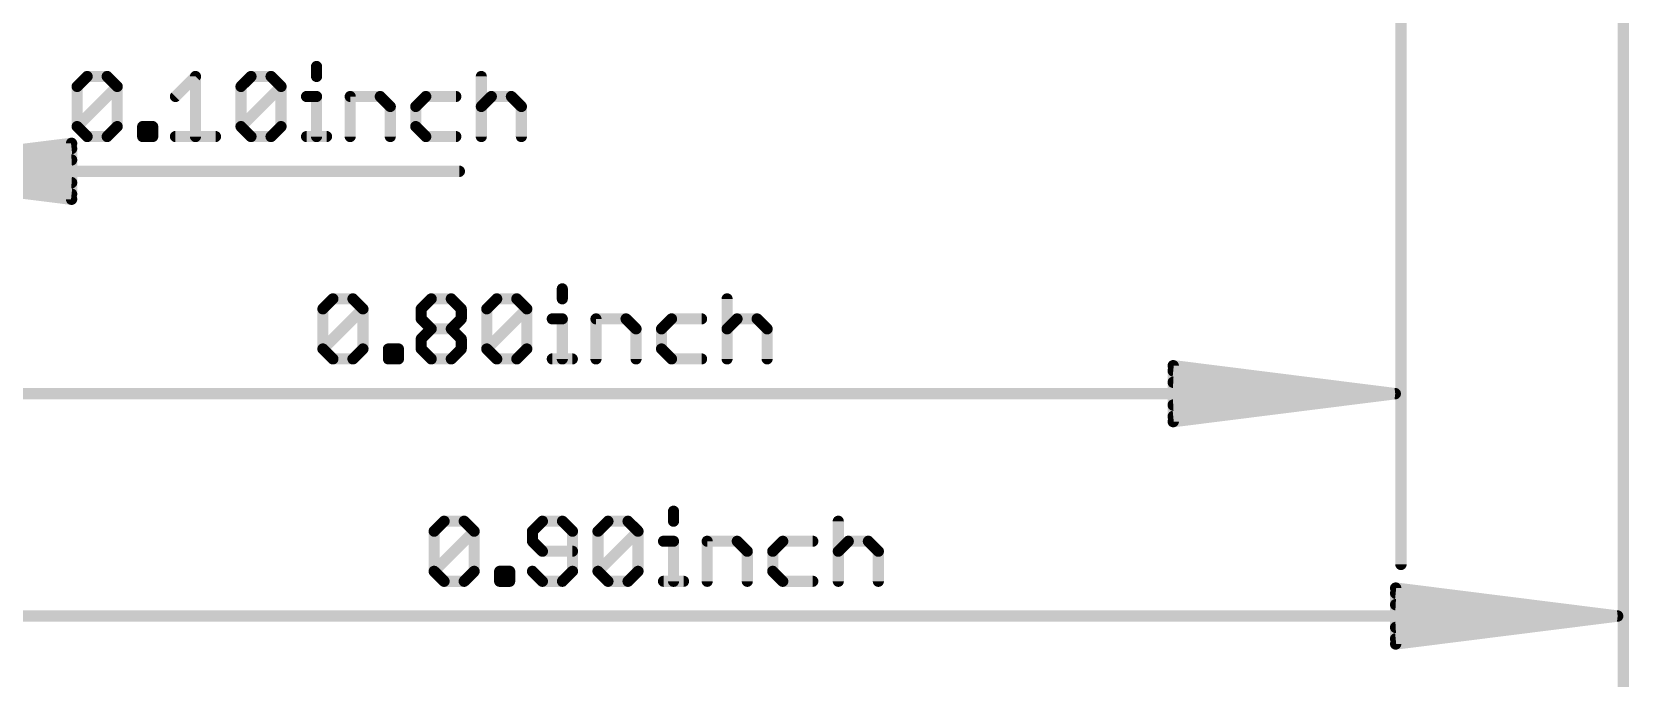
# Model space of a CAD drawing. Extents: x -41 to 66, y -20 to 13.
# Drawn here: x 4.69 to 22.93, y -8.33 to -0.95 of the extents above; entities that cross this region are included whole.
import ezdxf

# ---------------------------------------------------------------- set-up
doc = ezdxf.new("R2010")
doc.units = 0
doc.layers.add('47', color=253, linetype='CONTINUOUS')

msp = doc.modelspace()

# ---------------------------------------------------------------- linework, layer by layer
at = {"layer": '47'}
for points, const_width in [([(20.32, 6.35), (20.32, -7.03)], 0.13), ([(22.86, 6.35), (22.86, -9.57)], 0.13), ([(5.2035, -1.5713), (5.3179, -1.4569)], 0.127), ([(5.3179, -1.4569), (5.5467, -1.4569)], 0.127), ([(5.5467, -1.4569), (5.6611, -1.5713)], 0.127), ([(6.3261, -1.6857), (6.5549, -1.4569)], 0.127), ([(6.5549, -1.4569), (6.5549, -2.1433)], 0.127), ([(7.0745, -1.5713), (7.1889, -1.4569)], 0.127), ([(7.1889, -1.4569), (7.4177, -1.4569)], 0.127), ([(7.4177, -1.4569), (7.5321, -1.5713)], 0.127), ([(7.9374, -1.3425), (7.9374, -1.4569)], 0.127), ([(9.8187, -1.4569), (9.8187, -2.1433)], 0.127), ([(5.2035, -2.0289), (5.2035, -1.5713)], 0.127), ([(5.2035, -2.0289), (5.6611, -1.5713)], 0.127), ([(5.6611, -1.5713), (5.6611, -2.0289)], 0.127), ([(7.0745, -2.0289), (7.0745, -1.5713)], 0.127), ([(7.0745, -2.0289), (7.5321, -1.5713)], 0.127), ([(7.5321, -1.5713), (7.5321, -2.0289)], 0.127), ([(7.823, -1.6857), (7.9374, -1.6857)], 0.127), ([(7.9374, -1.6857), (7.9374, -2.1433)], 0.127), ([(8.3219, -2.1433), (8.3219, -1.6857)], 0.127), ([(8.3219, -1.6857), (8.6651, -1.6857)], 0.127), ([(8.6651, -1.6857), (8.7795, -1.8001)], 0.127), ([(9.1847, -1.6857), (9.0703, -1.8001)], 0.127), ([(9.5279, -1.6857), (9.1847, -1.6857)], 0.127), ([(9.8187, -1.8001), (9.9331, -1.6857)], 0.127), ([(9.9331, -1.6857), (10.1619, -1.6857)], 0.127), ([(10.1619, -1.6857), (10.2763, -1.8001)], 0.127), ([(8.7795, -1.8001), (8.7795, -2.1433)], 0.127), ([(9.0703, -1.8001), (9.0703, -2.0289)], 0.127), ([(10.2763, -1.8001), (10.2763, -2.1433)], 0.127), ([(5.3179, -2.1433), (5.2035, -2.0289)], 0.127), ([(5.6611, -2.0289), (5.5467, -2.1433)], 0.127), ([(5.9519, -2.1433), (5.9519, -2.0289)], 0.127), ([(5.9519, -2.0289), (6.0663, -2.0289)], 0.127), ([(6.0663, -2.0289), (6.0663, -2.1433)], 0.127), ([(7.1889, -2.1433), (7.0745, -2.0289)], 0.127), ([(7.5321, -2.0289), (7.4177, -2.1433)], 0.127), ([(9.0703, -2.0289), (9.1847, -2.1433)], 0.127), ([(2.605, -2.54), (5.14, -2.2208)], 0.13), ([(5.14, -2.2208), (5.14, -2.8592)], 0.13), ([(5.5467, -2.1433), (5.3179, -2.1433)], 0.127), ([(6.0663, -2.1433), (5.9519, -2.1433)], 0.127), ([(6.3261, -2.1433), (6.7837, -2.1433)], 0.127), ([(7.4177, -2.1433), (7.1889, -2.1433)], 0.127), ([(7.823, -2.1433), (8.0517, -2.1433)], 0.127), ([(9.1847, -2.1433), (9.5279, -2.1433)], 0.127), ([(2.605, -2.54), (5.14, -2.28)], 0.13), ([(2.605, -2.54), (5.14, -2.41)], 0.13), ([(2.605, -2.54), (9.5672, -2.54)], 0.13), ([(5.14, -2.8592), (2.605, -2.54)], 0.13), ([(5.14, -2.67), (2.605, -2.54)], 0.13), ([(5.14, -2.8), (2.605, -2.54)], 0.13), ([(10.7437, -3.8825), (10.7437, -3.9969)], 0.127), ([(8.0099, -4.1113), (8.1243, -3.9969)], 0.127), ([(8.1243, -3.9969), (8.3531, -3.9969)], 0.127), ([(8.3531, -3.9969), (8.4675, -4.1113)], 0.127), ([(9.1325, -4.1113), (9.2469, -3.9969)], 0.127), ([(9.2469, -3.9969), (9.4757, -3.9969)], 0.127), ([(9.4757, -3.9969), (9.5901, -4.1113)], 0.127), ([(9.8809, -4.1113), (9.9953, -3.9969)], 0.127), ([(9.9953, -3.9969), (10.2241, -3.9969)], 0.127), ([(10.2241, -3.9969), (10.3385, -4.1113)], 0.127), ([(12.6251, -3.9969), (12.6251, -4.6833)], 0.127), ([(8.0099, -4.5689), (8.0099, -4.1113)], 0.127), ([(8.0099, -4.5689), (8.4675, -4.1113)], 0.127), ([(8.4675, -4.1113), (8.4675, -4.5689)], 0.127), ([(9.1325, -4.2257), (9.1325, -4.1113)], 0.127), ([(9.2469, -4.3401), (9.1325, -4.2257)], 0.127), ([(9.5901, -4.2257), (9.4757, -4.3401)], 0.127), ([(9.5901, -4.1113), (9.5901, -4.2257)], 0.127), ([(9.8809, -4.5689), (9.8809, -4.1113)], 0.127), ([(9.8809, -4.5689), (10.3385, -4.1113)], 0.127), ([(10.3385, -4.1113), (10.3385, -4.5689)], 0.127), ([(10.6293, -4.2257), (10.7437, -4.2257)], 0.127), ([(10.7437, -4.2257), (10.7437, -4.6833)], 0.127), ([(11.1283, -4.6833), (11.1283, -4.2257)], 0.127), ([(11.1283, -4.2257), (11.4715, -4.2257)], 0.127), ([(11.4715, -4.2257), (11.5859, -4.3401)], 0.127), ([(11.9911, -4.2257), (11.8767, -4.3401)], 0.127), ([(12.3343, -4.2257), (11.9911, -4.2257)], 0.127), ([(12.6251, -4.3401), (12.7395, -4.2257)], 0.127), ([(12.7395, -4.2257), (12.9683, -4.2257)], 0.127), ([(12.9683, -4.2257), (13.0827, -4.3401)], 0.127), ([(9.1325, -4.4545), (9.2469, -4.3401)], 0.127), ([(9.2469, -4.3401), (9.4757, -4.3401)], 0.127), ([(9.4757, -4.3401), (9.5901, -4.4545)], 0.127), ([(11.5859, -4.3401), (11.5859, -4.6833)], 0.127), ([(11.8767, -4.3401), (11.8767, -4.5689)], 0.127), ([(13.0827, -4.3401), (13.0827, -4.6833)], 0.127), ([(8.1243, -4.6833), (8.0099, -4.5689)], 0.127), ([(8.4675, -4.5689), (8.3531, -4.6833)], 0.127), ([(8.7583, -4.6833), (8.7583, -4.5689)], 0.127), ([(8.7583, -4.5689), (8.8727, -4.5689)], 0.127), ([(8.8727, -4.5689), (8.8727, -4.6833)], 0.127), ([(9.1325, -4.5689), (9.1325, -4.4545)], 0.127), ([(9.2469, -4.6833), (9.1325, -4.5689)], 0.127), ([(9.5901, -4.5689), (9.4757, -4.6833)], 0.127), ([(9.5901, -4.4545), (9.5901, -4.5689)], 0.127), ([(9.9953, -4.6833), (9.8809, -4.5689)], 0.127), ([(10.3385, -4.5689), (10.2241, -4.6833)], 0.127), ([(11.8767, -4.5689), (11.9911, -4.6833)], 0.127), ([(8.3531, -4.6833), (8.1243, -4.6833)], 0.127), ([(8.8727, -4.6833), (8.7583, -4.6833)], 0.127), ([(9.4757, -4.6833), (9.2469, -4.6833)], 0.127), ([(10.2241, -4.6833), (9.9953, -4.6833)], 0.127), ([(10.6293, -4.6833), (10.8581, -4.6833)], 0.127), ([(11.9911, -4.6833), (12.3343, -4.6833)], 0.127), ([(20.255, -5.08), (17.72, -4.7608)], 0.13), ([(17.72, -4.7608), (17.72, -5.3992)], 0.13), ([(20.255, -5.08), (17.72, -4.82)], 0.13), ([(20.255, -5.08), (17.72, -4.95)], 0.13), ([(0.065, -5.08), (20.255, -5.08)], 0.13), ([(17.72, -5.3992), (20.255, -5.08)], 0.13), ([(17.72, -5.21), (20.255, -5.08)], 0.13), ([(17.72, -5.34), (20.255, -5.08)], 0.13), ([(12.0137, -6.4225), (12.0137, -6.5369)], 0.127), ([(9.2799, -6.6513), (9.3943, -6.5369)], 0.127), ([(9.3943, -6.5369), (9.6231, -6.5369)], 0.127), ([(9.6231, -6.5369), (9.7375, -6.6513)], 0.127), ([(10.5169, -6.5369), (10.4025, -6.6513)], 0.127), ([(10.7457, -6.5369), (10.5169, -6.5369)], 0.127), ([(10.8601, -6.6513), (10.7457, -6.5369)], 0.127), ([(11.1509, -6.6513), (11.2653, -6.5369)], 0.127), ([(11.2653, -6.5369), (11.4941, -6.5369)], 0.127), ([(11.4941, -6.5369), (11.6085, -6.6513)], 0.127), ([(13.8951, -6.5369), (13.8951, -7.2233)], 0.127), ([(9.2799, -7.1089), (9.2799, -6.6513)], 0.127), ([(9.2799, -7.1089), (9.7375, -6.6513)], 0.127), ([(9.7375, -6.6513), (9.7375, -7.1089)], 0.127), ([(10.4025, -6.6513), (10.4025, -6.7657)], 0.127), ([(10.4025, -6.7657), (10.5169, -6.8801)], 0.127), ([(10.8601, -7.1089), (10.8601, -6.6513)], 0.127), ([(11.1509, -7.1089), (11.1509, -6.6513)], 0.127), ([(11.1509, -7.1089), (11.6085, -6.6513)], 0.127), ([(11.6085, -6.6513), (11.6085, -7.1089)], 0.127), ([(11.8993, -6.7657), (12.0137, -6.7657)], 0.127), ([(12.0137, -6.7657), (12.0137, -7.2233)], 0.127), ([(12.3983, -7.2233), (12.3983, -6.7657)], 0.127), ([(12.3983, -6.7657), (12.7415, -6.7657)], 0.127), ([(12.7415, -6.7657), (12.8559, -6.8801)], 0.127), ([(13.2611, -6.7657), (13.1467, -6.8801)], 0.127), ([(13.6043, -6.7657), (13.2611, -6.7657)], 0.127), ([(13.8951, -6.8801), (14.0095, -6.7657)], 0.127), ([(14.0095, -6.7657), (14.2383, -6.7657)], 0.127), ([(14.2383, -6.7657), (14.3527, -6.8801)], 0.127), ([(10.5169, -6.8801), (10.8601, -6.8801)], 0.127), ([(12.8559, -6.8801), (12.8559, -7.2233)], 0.127), ([(13.1467, -6.8801), (13.1467, -7.1089)], 0.127), ([(14.3527, -6.8801), (14.3527, -7.2233)], 0.127), ([(9.3943, -7.2233), (9.2799, -7.1089)], 0.127), ([(9.7375, -7.1089), (9.6231, -7.2233)], 0.127), ([(10.0283, -7.2233), (10.0283, -7.1089)], 0.127), ([(10.0283, -7.1089), (10.1427, -7.1089)], 0.127), ([(10.1427, -7.1089), (10.1427, -7.2233)], 0.127), ([(10.4025, -7.1089), (10.5169, -7.2233)], 0.127), ([(10.7457, -7.2233), (10.8601, -7.1089)], 0.127), ([(11.2653, -7.2233), (11.1509, -7.1089)], 0.127), ([(11.6085, -7.1089), (11.4941, -7.2233)], 0.127), ([(13.1467, -7.1089), (13.2611, -7.2233)], 0.127), ([(9.6231, -7.2233), (9.3943, -7.2233)], 0.127), ([(10.1427, -7.2233), (10.0283, -7.2233)], 0.127), ([(10.5169, -7.2233), (10.7457, -7.2233)], 0.127), ([(11.4941, -7.2233), (11.2653, -7.2233)], 0.127), ([(11.8993, -7.2233), (12.1281, -7.2233)], 0.127), ([(13.2611, -7.2233), (13.6043, -7.2233)], 0.127), ([(22.795, -7.62), (20.26, -7.3008)], 0.13), ([(20.26, -7.3008), (20.26, -7.9392)], 0.13), ([(22.795, -7.62), (20.26, -7.36)], 0.13), ([(22.795, -7.62), (20.26, -7.49)], 0.13), ([(0.065, -7.62), (22.795, -7.62)], 0.13), ([(20.26, -7.9392), (22.795, -7.62)], 0.13), ([(20.26, -7.75), (22.795, -7.62)], 0.13), ([(20.26, -7.88), (22.795, -7.62)], 0.13)]:
    msp.add_lwpolyline(points, dxfattribs=dict(at, const_width=const_width))
for points, const_width in [([(5.3179, -1.4252, 1), (5.3179, -1.4887)], 0.0635), ([(5.3403, -1.4794, 1), (5.2954, -1.4345)], 0.0635), ([(5.5691, -1.4345, 1), (5.5242, -1.4794)], 0.0635), ([(5.5467, -1.4887, 1), (5.5467, -1.4252)], 0.0635), ([(6.5867, -1.4569, 1), (6.5232, -1.4569)], 0.0635), ([(6.5774, -1.4794, 1), (6.5325, -1.4345)], 0.0635), ([(7.1889, -1.4252, 1), (7.1889, -1.4887)], 0.0635), ([(7.2114, -1.4794, 1), (7.1665, -1.4345)], 0.0635), ([(7.4402, -1.4345, 1), (7.3953, -1.4794)], 0.0635), ([(7.4177, -1.4887, 1), (7.4177, -1.4252)], 0.0635), ([(7.9691, -1.3425, 1), (7.9056, -1.3425)], 0.0635), ([(7.9056, -1.4569, 1), (7.9691, -1.4569)], 0.0635), ([(9.8505, -1.4569, 1), (9.787, -1.4569)], 0.0635), ([(5.181, -1.5489, 1), (5.226, -1.5938)], 0.0635), ([(5.2352, -1.5713, 1), (5.1718, -1.5713)], 0.0635), ([(5.6928, -1.5713, 1), (5.6293, -1.5713)], 0.0635), ([(5.6835, -1.5938, 1), (5.6386, -1.5489)], 0.0635), ([(5.6386, -1.5938, 1), (5.6835, -1.5489)], 0.0635), ([(6.3037, -1.6633, 1), (6.3486, -1.7082)], 0.0635), ([(7.1063, -1.5713, 1), (7.0428, -1.5713)], 0.0635), ([(7.0521, -1.5489, 1), (7.097, -1.5938)], 0.0635), ([(7.5639, -1.5713, 1), (7.5004, -1.5713)], 0.0635), ([(7.5546, -1.5938, 1), (7.5097, -1.5489)], 0.0635), ([(7.5097, -1.5938, 1), (7.5546, -1.5489)], 0.0635), ([(7.823, -1.654, 1), (7.823, -1.7175)], 0.0635), ([(7.9691, -1.6857, 1), (7.9056, -1.6857)], 0.0635), ([(7.9374, -1.7175, 1), (7.9374, -1.654)], 0.0635), ([(8.3536, -1.6857, 1), (8.2901, -1.6857)], 0.0635), ([(8.3219, -1.654, 1), (8.3219, -1.7175)], 0.0635), ([(8.6875, -1.6633, 1), (8.6426, -1.7082)], 0.0635), ([(8.6651, -1.7175, 1), (8.6651, -1.654)], 0.0635), ([(9.1847, -1.654, 1), (9.1847, -1.7175)], 0.0635), ([(9.2072, -1.7082, 1), (9.1623, -1.6633)], 0.0635), ([(9.5279, -1.7175, 1), (9.5279, -1.654)], 0.0635), ([(9.9331, -1.654, 1), (9.9331, -1.7175)], 0.0635), ([(9.9556, -1.7082, 1), (9.9107, -1.6633)], 0.0635), ([(10.1844, -1.6633, 1), (10.1395, -1.7082)], 0.0635), ([(10.1619, -1.7175, 1), (10.1619, -1.654)], 0.0635), ([(8.8112, -1.8001, 1), (8.7477, -1.8001)], 0.0635), ([(8.757, -1.8226, 1), (8.8019, -1.7777)], 0.0635), ([(9.1021, -1.8001, 1), (9.0386, -1.8001)], 0.0635), ([(9.0479, -1.7777, 1), (9.0928, -1.8226)], 0.0635), ([(9.7963, -1.7777, 1), (9.8412, -1.8226)], 0.0635), ([(10.3081, -1.8001, 1), (10.2446, -1.8001)], 0.0635), ([(10.2539, -1.8226, 1), (10.2988, -1.7777)], 0.0635), ([(5.226, -2.0065, 1), (5.181, -2.0514)], 0.0635), ([(5.181, -2.0065, 1), (5.226, -2.0514)], 0.0635), ([(5.1718, -2.0289, 1), (5.2352, -2.0289)], 0.0635), ([(5.6293, -2.0289, 1), (5.6928, -2.0289)], 0.0635), ([(5.6835, -2.0514, 1), (5.6386, -2.0065)], 0.0635), ([(5.9519, -1.9972, 1), (5.9519, -2.0607)], 0.0635), ([(5.9837, -2.0289, 1), (5.9202, -2.0289)], 0.0635), ([(6.0981, -2.0289, 1), (6.0346, -2.0289)], 0.0635), ([(6.0663, -2.0607, 1), (6.0663, -1.9972)], 0.0635), ([(7.097, -2.0065, 1), (7.0521, -2.0514)], 0.0635), ([(7.0521, -2.0065, 1), (7.097, -2.0514)], 0.0635), ([(7.0428, -2.0289, 1), (7.1063, -2.0289)], 0.0635), ([(7.5004, -2.0289, 1), (7.5639, -2.0289)], 0.0635), ([(7.5546, -2.0514, 1), (7.5097, -2.0065)], 0.0635), ([(9.0928, -2.0065, 1), (9.0479, -2.0514)], 0.0635), ([(9.0386, -2.0289, 1), (9.1021, -2.0289)], 0.0635), ([(5.1725, -2.2208, 1), (5.1075, -2.2208)], 0.065), ([(5.1441, -2.253, 1), (5.1359, -2.1885)], 0.065), ([(5.3179, -2.1115, 1), (5.3179, -2.1751)], 0.0635), ([(5.2954, -2.1658, 1), (5.3403, -2.1208)], 0.0635), ([(5.5242, -2.1208, 1), (5.5691, -2.1658)], 0.0635), ([(5.5467, -2.1751, 1), (5.5467, -2.1115)], 0.0635), ([(5.9519, -2.1115, 1), (5.9519, -2.1751)], 0.0635), ([(5.9202, -2.1433, 1), (5.9837, -2.1433)], 0.0635), ([(6.0346, -2.1433, 1), (6.0981, -2.1433)], 0.0635), ([(6.0663, -2.1751, 1), (6.0663, -2.1115)], 0.0635), ([(6.3261, -2.1115, 1), (6.3261, -2.1751)], 0.0635), ([(6.5232, -2.1433, 1), (6.5867, -2.1433)], 0.0635), ([(6.7837, -2.1751, 1), (6.7837, -2.1115)], 0.0635), ([(7.1889, -2.1115, 1), (7.1889, -2.1751)], 0.0635), ([(7.1665, -2.1658, 1), (7.2114, -2.1208)], 0.0635), ([(7.3953, -2.1208, 1), (7.4402, -2.1658)], 0.0635), ([(7.4177, -2.1751, 1), (7.4177, -2.1115)], 0.0635), ([(7.823, -2.1115, 1), (7.823, -2.1751)], 0.0635), ([(7.9056, -2.1433, 1), (7.9691, -2.1433)], 0.0635), ([(8.0517, -2.1751, 1), (8.0517, -2.1115)], 0.0635), ([(8.2901, -2.1433, 1), (8.3536, -2.1433)], 0.0635), ([(8.7477, -2.1433, 1), (8.8112, -2.1433)], 0.0635), ([(9.1847, -2.1115, 1), (9.1847, -2.1751)], 0.0635), ([(9.1623, -2.1658, 1), (9.2072, -2.1208)], 0.0635), ([(9.5279, -2.1751, 1), (9.5279, -2.1115)], 0.0635), ([(9.787, -2.1433, 1), (9.8505, -2.1433)], 0.0635), ([(10.2446, -2.1433, 1), (10.3081, -2.1433)], 0.0635), ([(5.1433, -2.3123, 1), (5.1367, -2.2477)], 0.065), ([(5.1417, -2.4425, 1), (5.1383, -2.3775)], 0.065), ([(9.5672, -2.5725, 1), (9.5672, -2.5075)], 0.065), ([(5.1367, -2.8323, 1), (5.1433, -2.7677)], 0.065), ([(5.1383, -2.7025, 1), (5.1417, -2.6375)], 0.065), ([(5.1075, -2.8592, 1), (5.1725, -2.8592)], 0.065), ([(5.1359, -2.8915, 1), (5.1441, -2.827)], 0.065), ([(10.7755, -3.8825, 1), (10.712, -3.8825)], 0.0635), ([(8.1243, -3.9652, 1), (8.1243, -4.0287)], 0.0635), ([(8.1467, -4.0194, 1), (8.1018, -3.9745)], 0.0635), ([(8.3755, -3.9745, 1), (8.3306, -4.0194)], 0.0635), ([(8.3531, -4.0287, 1), (8.3531, -3.9652)], 0.0635), ([(9.2469, -3.9652, 1), (9.2469, -4.0287)], 0.0635), ([(9.2694, -4.0194, 1), (9.2245, -3.9745)], 0.0635), ([(9.4981, -3.9745, 1), (9.4532, -4.0194)], 0.0635), ([(9.4757, -4.0287, 1), (9.4757, -3.9652)], 0.0635), ([(9.9953, -3.9652, 1), (9.9953, -4.0287)], 0.0635), ([(10.0178, -4.0194, 1), (9.9729, -3.9745)], 0.0635), ([(10.2466, -3.9745, 1), (10.2017, -4.0194)], 0.0635), ([(10.2241, -4.0287, 1), (10.2241, -3.9652)], 0.0635), ([(10.712, -3.9969, 1), (10.7755, -3.9969)], 0.0635), ([(12.6569, -3.9969, 1), (12.5934, -3.9969)], 0.0635), ([(8.0416, -4.1113, 1), (7.9781, -4.1113)], 0.0635), ([(7.9874, -4.0889, 1), (8.0323, -4.1338)], 0.0635), ([(8.4992, -4.1113, 1), (8.4357, -4.1113)], 0.0635), ([(8.4899, -4.1338, 1), (8.445, -4.0889)], 0.0635), ([(8.445, -4.1338, 1), (8.4899, -4.0889)], 0.0635), ([(9.1643, -4.1113, 1), (9.1008, -4.1113)], 0.0635), ([(9.1008, -4.2257, 1), (9.1643, -4.2257)], 0.0635), ([(9.1101, -4.0889, 1), (9.155, -4.1338)], 0.0635), ([(9.155, -4.2033, 1), (9.1101, -4.2482)], 0.0635), ([(9.6218, -4.1113, 1), (9.5583, -4.1113)], 0.0635), ([(9.5583, -4.2257, 1), (9.6218, -4.2257)], 0.0635), ([(9.5676, -4.1338, 1), (9.6125, -4.0889)], 0.0635), ([(9.6125, -4.2482, 1), (9.5676, -4.2033)], 0.0635), ([(9.9127, -4.1113, 1), (9.8492, -4.1113)], 0.0635), ([(9.8585, -4.0889, 1), (9.9034, -4.1338)], 0.0635), ([(10.3703, -4.1113, 1), (10.3068, -4.1113)], 0.0635), ([(10.361, -4.1338, 1), (10.3161, -4.0889)], 0.0635), ([(10.3161, -4.1338, 1), (10.361, -4.0889)], 0.0635), ([(10.6293, -4.194, 1), (10.6293, -4.2575)], 0.0635), ([(10.7755, -4.2257, 1), (10.712, -4.2257)], 0.0635), ([(10.7437, -4.2575, 1), (10.7437, -4.194)], 0.0635), ([(11.16, -4.2257, 1), (11.0965, -4.2257)], 0.0635), ([(11.1283, -4.194, 1), (11.1283, -4.2575)], 0.0635), ([(11.4939, -4.2033, 1), (11.449, -4.2482)], 0.0635), ([(11.4715, -4.2575, 1), (11.4715, -4.194)], 0.0635), ([(11.9911, -4.194, 1), (11.9911, -4.2575)], 0.0635), ([(12.0135, -4.2482, 1), (11.9686, -4.2033)], 0.0635), ([(12.3343, -4.2575, 1), (12.3343, -4.194)], 0.0635), ([(12.7395, -4.194, 1), (12.7395, -4.2575)], 0.0635), ([(12.762, -4.2482, 1), (12.7171, -4.2033)], 0.0635), ([(12.9908, -4.2033, 1), (12.9459, -4.2482)], 0.0635), ([(12.9683, -4.2575, 1), (12.9683, -4.194)], 0.0635), ([(9.2469, -4.3084, 1), (9.2469, -4.3719)], 0.0635), ([(9.2694, -4.3626, 1), (9.2245, -4.3177)], 0.0635), ([(9.2245, -4.3626, 1), (9.2694, -4.3177)], 0.0635), ([(9.4981, -4.3177, 1), (9.4532, -4.3626)], 0.0635), ([(9.4532, -4.3177, 1), (9.4981, -4.3626)], 0.0635), ([(9.4757, -4.3719, 1), (9.4757, -4.3084)], 0.0635), ([(11.6176, -4.3401, 1), (11.5541, -4.3401)], 0.0635), ([(11.5634, -4.3626, 1), (11.6083, -4.3177)], 0.0635), ([(11.9084, -4.3401, 1), (11.8449, -4.3401)], 0.0635), ([(11.8542, -4.3177, 1), (11.8991, -4.3626)], 0.0635), ([(12.6027, -4.3177, 1), (12.6476, -4.3626)], 0.0635), ([(13.1145, -4.3401, 1), (13.051, -4.3401)], 0.0635), ([(13.0603, -4.3626, 1), (13.1052, -4.3177)], 0.0635), ([(7.9781, -4.5689, 1), (8.0416, -4.5689)], 0.0635), ([(8.0323, -4.5465, 1), (7.9874, -4.5914)], 0.0635), ([(7.9874, -4.5465, 1), (8.0323, -4.5914)], 0.0635), ([(8.4357, -4.5689, 1), (8.4992, -4.5689)], 0.0635), ([(8.4899, -4.5914, 1), (8.445, -4.5465)], 0.0635), ([(8.7901, -4.5689, 1), (8.7265, -4.5689)], 0.0635), ([(8.7583, -4.5372, 1), (8.7583, -4.6007)], 0.0635), ([(8.9044, -4.5689, 1), (8.8409, -4.5689)], 0.0635), ([(8.8727, -4.6007, 1), (8.8727, -4.5372)], 0.0635), ([(9.1643, -4.4545, 1), (9.1008, -4.4545)], 0.0635), ([(9.1008, -4.5689, 1), (9.1643, -4.5689)], 0.0635), ([(9.1101, -4.4321, 1), (9.155, -4.477)], 0.0635), ([(9.155, -4.5465, 1), (9.1101, -4.5914)], 0.0635), ([(9.6218, -4.4545, 1), (9.5583, -4.4545)], 0.0635), ([(9.5583, -4.5689, 1), (9.6218, -4.5689)], 0.0635), ([(9.5676, -4.477, 1), (9.6125, -4.4321)], 0.0635), ([(9.6125, -4.5914, 1), (9.5676, -4.5465)], 0.0635), ([(9.8492, -4.5689, 1), (9.9127, -4.5689)], 0.0635), ([(9.9034, -4.5465, 1), (9.8585, -4.5914)], 0.0635), ([(9.8585, -4.5465, 1), (9.9034, -4.5914)], 0.0635), ([(10.3068, -4.5689, 1), (10.3703, -4.5689)], 0.0635), ([(10.361, -4.5914, 1), (10.3161, -4.5465)], 0.0635), ([(11.8991, -4.5465, 1), (11.8542, -4.5914)], 0.0635), ([(11.8449, -4.5689, 1), (11.9084, -4.5689)], 0.0635), ([(8.1243, -4.6516, 1), (8.1243, -4.715)], 0.0635), ([(8.1018, -4.7058, 1), (8.1467, -4.6608)], 0.0635), ([(8.3306, -4.6608, 1), (8.3755, -4.7058)], 0.0635), ([(8.3531, -4.715, 1), (8.3531, -4.6516)], 0.0635), ([(8.7265, -4.6833, 1), (8.7901, -4.6833)], 0.0635), ([(8.7583, -4.6516, 1), (8.7583, -4.715)], 0.0635), ([(8.8409, -4.6833, 1), (8.9044, -4.6833)], 0.0635), ([(8.8727, -4.715, 1), (8.8727, -4.6516)], 0.0635), ([(9.2469, -4.6516, 1), (9.2469, -4.715)], 0.0635), ([(9.2245, -4.7058, 1), (9.2694, -4.6608)], 0.0635), ([(9.4532, -4.6608, 1), (9.4981, -4.7058)], 0.0635), ([(9.4757, -4.715, 1), (9.4757, -4.6516)], 0.0635), ([(9.9953, -4.6516, 1), (9.9953, -4.715)], 0.0635), ([(9.9729, -4.7058, 1), (10.0178, -4.6608)], 0.0635), ([(10.2017, -4.6608, 1), (10.2466, -4.7058)], 0.0635), ([(10.2241, -4.715, 1), (10.2241, -4.6516)], 0.0635), ([(10.6293, -4.6516, 1), (10.6293, -4.715)], 0.0635), ([(10.712, -4.6833, 1), (10.7755, -4.6833)], 0.0635), ([(10.8581, -4.715, 1), (10.8581, -4.6516)], 0.0635), ([(11.0965, -4.6833, 1), (11.16, -4.6833)], 0.0635), ([(11.5541, -4.6833, 1), (11.6176, -4.6833)], 0.0635), ([(11.9911, -4.6516, 1), (11.9911, -4.715)], 0.0635), ([(11.9686, -4.7058, 1), (12.0135, -4.6608)], 0.0635), ([(12.3343, -4.715, 1), (12.3343, -4.6516)], 0.0635), ([(12.5934, -4.6833, 1), (12.6569, -4.6833)], 0.0635), ([(13.051, -4.6833, 1), (13.1145, -4.6833)], 0.0635), ([(17.7241, -4.7285, 1), (17.7159, -4.793)], 0.065), ([(17.7525, -4.7608, 1), (17.6875, -4.7608)], 0.065), ([(17.7233, -4.7877, 1), (17.7167, -4.8523)], 0.065), ([(17.7217, -4.9175, 1), (17.7183, -4.9825)], 0.065), ([(20.2591, -5.1122, 1), (20.2509, -5.0478)], 0.065), ([(20.2509, -5.1122, 1), (20.2591, -5.0478)], 0.065), ([(20.2583, -5.1123, 1), (20.2517, -5.0477)], 0.065), ([(20.2517, -5.1123, 1), (20.2583, -5.0477)], 0.065), ([(20.2533, -5.1125, 1), (20.2567, -5.0475)], 0.065), ([(20.2567, -5.1125, 1), (20.2533, -5.0475)], 0.065), ([(20.255, -5.1125, 1), (20.255, -5.0475)], 0.065), ([(17.7183, -5.1775, 1), (17.7217, -5.2425)], 0.065), ([(17.7167, -5.3077, 1), (17.7233, -5.3723)], 0.065), ([(17.7159, -5.367, 1), (17.7241, -5.4315)], 0.065), ([(17.6875, -5.3992, 1), (17.7525, -5.3992)], 0.065), ([(12.0455, -6.4225, 1), (11.982, -6.4225)], 0.0635), ([(9.3943, -6.5052, 1), (9.3943, -6.5687)], 0.0635), ([(9.4167, -6.5594, 1), (9.3718, -6.5145)], 0.0635), ([(9.6455, -6.5145, 1), (9.6006, -6.5594)], 0.0635), ([(9.6231, -6.5687, 1), (9.6231, -6.5052)], 0.0635), ([(10.5169, -6.5052, 1), (10.5169, -6.5687)], 0.0635), ([(10.5394, -6.5594, 1), (10.4945, -6.5145)], 0.0635), ([(10.7681, -6.5145, 1), (10.7232, -6.5594)], 0.0635), ([(10.7457, -6.5687, 1), (10.7457, -6.5052)], 0.0635), ([(11.2653, -6.5052, 1), (11.2653, -6.5687)], 0.0635), ([(11.2878, -6.5594, 1), (11.2429, -6.5145)], 0.0635), ([(11.5166, -6.5145, 1), (11.4717, -6.5594)], 0.0635), ([(11.4941, -6.5687, 1), (11.4941, -6.5052)], 0.0635), ([(11.982, -6.5369, 1), (12.0455, -6.5369)], 0.0635), ([(13.9269, -6.5369, 1), (13.8634, -6.5369)], 0.0635), ([(9.3116, -6.6513, 1), (9.2481, -6.6513)], 0.0635), ([(9.2574, -6.6289, 1), (9.3023, -6.6738)], 0.0635), ([(9.7692, -6.6513, 1), (9.7057, -6.6513)], 0.0635), ([(9.7599, -6.6738, 1), (9.715, -6.6289)], 0.0635), ([(9.715, -6.6738, 1), (9.7599, -6.6289)], 0.0635), ([(10.4343, -6.6513, 1), (10.3708, -6.6513)], 0.0635), ([(10.3708, -6.7657, 1), (10.4343, -6.7657)], 0.0635), ([(10.3801, -6.6289, 1), (10.425, -6.6738)], 0.0635), ([(10.425, -6.7433, 1), (10.3801, -6.7882)], 0.0635), ([(10.8918, -6.6513, 1), (10.8283, -6.6513)], 0.0635), ([(10.8376, -6.6738, 1), (10.8825, -6.6289)], 0.0635), ([(11.1827, -6.6513, 1), (11.1192, -6.6513)], 0.0635), ([(11.1285, -6.6289, 1), (11.1734, -6.6738)], 0.0635), ([(11.6403, -6.6513, 1), (11.5768, -6.6513)], 0.0635), ([(11.631, -6.6738, 1), (11.5861, -6.6289)], 0.0635), ([(11.5861, -6.6738, 1), (11.631, -6.6289)], 0.0635), ([(11.8993, -6.734, 1), (11.8993, -6.7975)], 0.0635), ([(12.0455, -6.7657, 1), (11.982, -6.7657)], 0.0635), ([(12.0137, -6.7975, 1), (12.0137, -6.734)], 0.0635), ([(12.43, -6.7657, 1), (12.3665, -6.7657)], 0.0635), ([(12.3983, -6.734, 1), (12.3983, -6.7975)], 0.0635), ([(12.7639, -6.7433, 1), (12.719, -6.7882)], 0.0635), ([(12.7415, -6.7975, 1), (12.7415, -6.734)], 0.0635), ([(13.2611, -6.734, 1), (13.2611, -6.7975)], 0.0635), ([(13.2835, -6.7882, 1), (13.2386, -6.7433)], 0.0635), ([(13.6043, -6.7975, 1), (13.6043, -6.734)], 0.0635), ([(14.0095, -6.734, 1), (14.0095, -6.7975)], 0.0635), ([(14.032, -6.7882, 1), (13.9871, -6.7433)], 0.0635), ([(14.2608, -6.7433, 1), (14.2159, -6.7882)], 0.0635), ([(14.2383, -6.7975, 1), (14.2383, -6.734)], 0.0635), ([(10.5169, -6.8484, 1), (10.5169, -6.9119)], 0.0635), ([(10.4945, -6.9026, 1), (10.5394, -6.8577)], 0.0635), ([(10.8601, -6.9119, 1), (10.8601, -6.8484)], 0.0635), ([(12.8876, -6.8801, 1), (12.8241, -6.8801)], 0.0635), ([(12.8334, -6.9026, 1), (12.8783, -6.8577)], 0.0635), ([(13.1784, -6.8801, 1), (13.1149, -6.8801)], 0.0635), ([(13.1242, -6.8577, 1), (13.1691, -6.9026)], 0.0635), ([(13.8727, -6.8577, 1), (13.9176, -6.9026)], 0.0635), ([(14.3845, -6.8801, 1), (14.321, -6.8801)], 0.0635), ([(14.3303, -6.9026, 1), (14.3752, -6.8577)], 0.0635), ([(9.3023, -7.0865, 1), (9.2574, -7.1314)], 0.0635), ([(9.2574, -7.0865, 1), (9.3023, -7.1314)], 0.0635), ([(9.2481, -7.1089, 1), (9.3116, -7.1089)], 0.0635), ([(9.7057, -7.1089, 1), (9.7692, -7.1089)], 0.0635), ([(9.7599, -7.1314, 1), (9.715, -7.0865)], 0.0635), ([(10.0601, -7.1089, 1), (9.9965, -7.1089)], 0.0635), ([(10.0283, -7.0772, 1), (10.0283, -7.1407)], 0.0635), ([(10.1744, -7.1089, 1), (10.1109, -7.1089)], 0.0635), ([(10.1427, -7.1407, 1), (10.1427, -7.0772)], 0.0635), ([(10.425, -7.0865, 1), (10.3801, -7.1314)], 0.0635), ([(10.8283, -7.1089, 1), (10.8918, -7.1089)], 0.0635), ([(10.8825, -7.1314, 1), (10.8376, -7.0865)], 0.0635), ([(11.1192, -7.1089, 1), (11.1827, -7.1089)], 0.0635), ([(11.1734, -7.0865, 1), (11.1285, -7.1314)], 0.0635), ([(11.1285, -7.0865, 1), (11.1734, -7.1314)], 0.0635), ([(11.5768, -7.1089, 1), (11.6403, -7.1089)], 0.0635), ([(11.631, -7.1314, 1), (11.5861, -7.0865)], 0.0635), ([(13.1691, -7.0865, 1), (13.1242, -7.1314)], 0.0635), ([(13.1149, -7.1089, 1), (13.1784, -7.1089)], 0.0635), ([(20.2875, -7.03, 1), (20.3525, -7.03)], 0.065), ([(9.3943, -7.1916, 1), (9.3943, -7.255)], 0.0635), ([(9.3718, -7.2458, 1), (9.4167, -7.2008)], 0.0635), ([(9.6006, -7.2008, 1), (9.6455, -7.2458)], 0.0635), ([(9.6231, -7.255, 1), (9.6231, -7.1916)], 0.0635), ([(9.9965, -7.2233, 1), (10.0601, -7.2233)], 0.0635), ([(10.0283, -7.1916, 1), (10.0283, -7.255)], 0.0635), ([(10.1109, -7.2233, 1), (10.1744, -7.2233)], 0.0635), ([(10.1427, -7.255, 1), (10.1427, -7.1916)], 0.0635), ([(10.5169, -7.1916, 1), (10.5169, -7.255)], 0.0635), ([(10.4945, -7.2458, 1), (10.5394, -7.2008)], 0.0635), ([(10.7232, -7.2008, 1), (10.7681, -7.2458)], 0.0635), ([(10.7457, -7.255, 1), (10.7457, -7.1916)], 0.0635), ([(11.2653, -7.1916, 1), (11.2653, -7.255)], 0.0635), ([(11.2429, -7.2458, 1), (11.2878, -7.2008)], 0.0635), ([(11.4717, -7.2008, 1), (11.5166, -7.2458)], 0.0635), ([(11.4941, -7.255, 1), (11.4941, -7.1916)], 0.0635), ([(11.8993, -7.1916, 1), (11.8993, -7.255)], 0.0635), ([(11.982, -7.2233, 1), (12.0455, -7.2233)], 0.0635), ([(12.1281, -7.255, 1), (12.1281, -7.1916)], 0.0635), ([(12.3665, -7.2233, 1), (12.43, -7.2233)], 0.0635), ([(12.8241, -7.2233, 1), (12.8876, -7.2233)], 0.0635), ([(13.2611, -7.1916, 1), (13.2611, -7.255)], 0.0635), ([(13.2386, -7.2458, 1), (13.2835, -7.2008)], 0.0635), ([(13.6043, -7.255, 1), (13.6043, -7.1916)], 0.0635), ([(13.8634, -7.2233, 1), (13.9269, -7.2233)], 0.0635), ([(14.321, -7.2233, 1), (14.3845, -7.2233)], 0.0635), ([(20.2641, -7.2685, 1), (20.2559, -7.333)], 0.065), ([(20.2925, -7.3008, 1), (20.2275, -7.3008)], 0.065), ([(20.2633, -7.3277, 1), (20.2567, -7.3923)], 0.065), ([(20.2617, -7.4575, 1), (20.2583, -7.5225)], 0.065), ([(22.7991, -7.6522, 1), (22.7909, -7.5878)], 0.065), ([(22.7909, -7.6522, 1), (22.7991, -7.5878)], 0.065), ([(22.7983, -7.6523, 1), (22.7917, -7.5877)], 0.065), ([(22.7917, -7.6523, 1), (22.7983, -7.5877)], 0.065), ([(22.7933, -7.6525, 1), (22.7967, -7.5875)], 0.065), ([(22.7967, -7.6525, 1), (22.7933, -7.5875)], 0.065), ([(22.795, -7.6525, 1), (22.795, -7.5875)], 0.065), ([(20.2583, -7.7175, 1), (20.2617, -7.7825)], 0.065), ([(20.2567, -7.8477, 1), (20.2633, -7.9123)], 0.065), ([(20.2559, -7.907, 1), (20.2641, -7.9715)], 0.065), ([(20.2275, -7.9392, 1), (20.2925, -7.9392)], 0.065)]:
    msp.add_lwpolyline(points, format="xyb", dxfattribs=dict(at, const_width=const_width))

doc.saveas('drawing.dxf')
